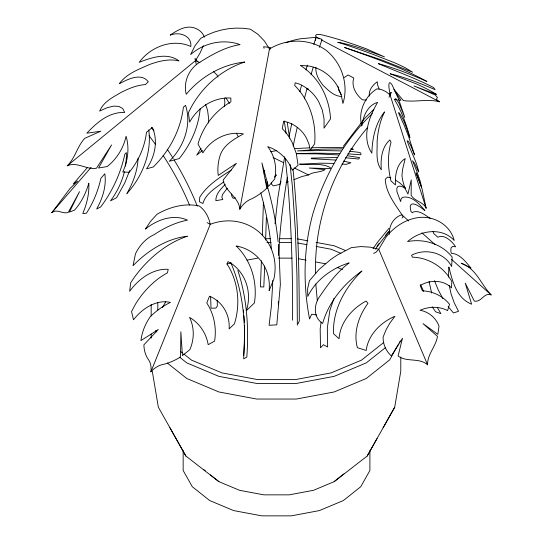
<?xml version="1.0" encoding="UTF-8"?>
<svg xmlns="http://www.w3.org/2000/svg" width="543" height="543" viewBox="0 0 543 543"><rect width="100%" height="100%" fill="white"/><g stroke="black" fill="none" stroke-linecap="round" stroke-linejoin="round"><path stroke-width="0.81" d="M427.606 364.821L378.729 249.278L370.136 247.14L360.898 246.583L351.402 247.615L337.325 255.02L330.802 259.425L319.074 269.437L309.415 280.779L307.623 288.666L307.745 296.43C315.85 279.876 331.807 268.242 349.169 262.873C337.271 271.826 328.277 283.785 320.044 295.996C313.732 304.216 312.951 317.322 322.637 323.438C328.746 301.86 343.8 283.779 361.93 271.018C345.158 287.281 332.513 309.775 333.511 333.694L339.097 338.737C340.108 322.291 352.081 308.614 366.077 301.039L367.964 303.34C358.76 315.856 353.154 332.248 357.389 347.669L366.172 350.479C368.229 334.651 380.779 322.386 394.917 316.264L389.969 322.936L385.998 329.947L383.08 337.176C382.971 344.262 386.046 351.145 391.299 355.889L402.472 338.296L398.08 356.011C406.883 362.541 419.4 357.342 427.606 364.821C427.158 354.287 436.015 346.509 437.454 336.348L423.004 323.628L437.855 334.352L439.015 326.119C436.015 317.974 428.651 311.641 420.031 310.277C428.698 306.496 439.117 306.014 447.581 310.616L449.523 304.297C443.04 296.071 432.839 291.197 422.413 290.858L420.16 285.53C429.73 279.747 443.298 279.523 451.477 287.892L451.83 281.566C444.086 267.299 428.685 257.518 412.395 257.178L411.567 255.224C425.244 247.988 444.31 252.285 451.627 266.511L452.156 257.022C441.785 243.807 423.825 238.357 407.596 241.587C420.16 230.218 441.893 226.994 454.199 240.447C450.425 225.311 434.841 216.094 419.725 217.417A63.87 51.592 -86.1 0 0 385.964 237.21L378.729 249.278L375.837 252.359L373.604 253.418M264.326 170.522L264.231 173.977M315.571 273.597C314.105 220.526 333.212 167.57 367.76 127.32M389.399 234.291C388.72 225.929 393.587 217.349 401.772 214.756L408.703 220.967M138.105 158.189C137.603 170.706 133.083 182.787 126.879 193.559C142.239 176.76 151.992 152.8 148.741 129.933M315.89 67.264C315.327 74.16 319.08 80.561 323.397 85.638C328.603 90.654 334.176 96.335 341.886 96.498M208.437 122.969L208.682 119.08L207.569 110.215L205.553 104.365M200.191 108.512C198.616 126.838 190.742 144.295 179.278 158.556L169.246 161.298C183.67 147.234 192.066 125.073 185.55 105.369L183.385 107.147C180.751 129.825 169.464 151.124 153.201 167.013L146.515 168.846C154.816 157.063 158.393 141.01 152.393 127.462L146.481 132.309C144.757 146.929 138.574 160.884 129.268 172.26L122.766 172.022C127.815 160.932 129.628 148.056 126.078 136.245C123.485 148.117 116.752 159.038 107.188 166.558L98.554 168.025L111.566 144.927L96.478 168.235C86.418 169.945 77.079 161.359 67.244 165.798C75.233 158.054 77.201 146.474 84.708 138.363L100.815 131.202L86.846 133.184C96.803 122.562 109.184 111.722 124.727 112.496L122.738 108.573L118.992 106.408L113.697 106.109L107.134 107.69L99.647 111.071C103.604 101.731 112.795 97.299 121.055 92.446C128.705 88.55 136.795 85.156 145.456 84.565L148.287 81.783C141.139 72.253 127.469 79.441 119.263 83.751C126.648 73.583 138.899 69.239 149.963 64.339C159.214 61.094 169.273 58.508 179.034 60.925C167.298 52.121 151.443 57.497 139.198 62.323C150.608 46.678 172.735 38.186 190.844 46.501C191.91 35.275 178.857 31.446 170.19 35.152C177.894 29.804 187.423 24.157 196.783 28.894C200.231 30.584 203.177 33.469 204.426 37.141M275.002 223.73L277.935 197.238L284.661 156.798M224.32 106.387L224.89 102.24L224.334 98.134M321.144 322.108L320.18 328.786L320.513 347.798L323.404 344.717L327.646 347.004L327.327 327.924L329.798 310.705L333.993 298.263M315.497 40.555L316.046 37.223L322.019 39.395A397.931 155.081 -70 0 0 319.413 47.363M383.127 427.762L394.7 407.209L400.782 371.263L400.782 356.955M125.582 166.124L126.573 155.59L126.281 152.59L124.842 154.253C120.702 173.258 112.408 191.374 100.713 206.924L96.688 208.987C102.593 198.378 106.618 186.005 104.819 173.76L100.889 178.301C98.195 190.674 93.281 202.553 86.459 213.216L82.774 213.535C86.792 203.992 89.425 193.641 88.801 183.222C85.998 193.064 81.328 202.478 74.52 210.175L69.429 212.089L79.516 191.659L68.221 212.428C62.608 214.458 56.94 208.295 51.829 212.693L70.054 188.475L77.717 181.097L73.196 184.009L87.145 167.875M239.816 209.231L269.471 48.985L264.373 40.963L257.911 34.263L250.357 29.159L243.115 28.27L235.818 28.114L228.535 28.704L221.327 30.035L214.247 32.091L207.365 34.854L200.727 38.309L194.937 45.877L190.627 54.558C203.883 42.849 223.309 38.533 240.067 44.614C225.345 46.936 212.333 54.463 199.899 62.173C188.991 68.622 183.066 81.891 186.235 94.299C200.808 76.712 221.951 64.42 244.812 62.031C219.963 70.095 199.342 89.235 188.401 112.829L189.643 122.087C197.679 107.392 213.82 97.014 230.823 98.039L230.904 101.84C214.967 110.908 202.946 126.376 198.005 144.024L202.858 152.916C211.173 139.334 227.436 130.836 243.366 133.897C234.264 139.062 223.567 144.845 220.146 155.413C218.055 161.875 217.41 168.703 218.232 175.443L236.415 163.294L223.146 180.038C225.25 191.842 238.9 197.068 239.816 209.231A23.044 22.215 -58.4 0 1 252.088 198.629A60.28 58.108 -58.4 0 0 266.81 188.183L261.916 162.9L268.439 186.466L274.731 178.959C277.154 167.835 274.772 155.685 267.747 146.644A42.795 41.254 -58.4 0 1 290.166 165.595L292.304 170.197L298.073 165.33L296.342 153.628L292.29 142.673A56.798 54.755 -58.4 0 0 282.258 128.637L283.629 121.245A35.309 34.033 -58.4 0 1 306.659 138.519L308.96 144.105L310.277 150.058L314.628 143.841C316.549 122.779 309.809 100.584 294.7 85.489L295.202 82.78L299.112 83.982A44.01 42.422 -58.4 0 1 318.653 101.609L322.243 109.91L324.056 118.883L324.035 128.148L330.558 118.822C329.852 106.564 326.085 94.55 319.42 84.226A68.947 66.463 -58.4 0 0 300.32 65.377L309.3 66.097A44.037 42.449 -58.4 0 1 337.468 86.215M289.195 135.614L291.808 123.397M299.865 91.74L301.562 85.251M124.483 171.656C121.775 182.183 117.05 192.161 110.521 200.849L116.562 197.754L124.741 182.943L129.716 170.583M305.94 69.966L307.419 65.174M313.827 44.411L316.046 37.223M390.288 94.842L391.123 92.507L389.331 94.258M150.893 371.833L210.25 224.32A47.933 33.408 -61.4 0 0 199.193 205.967A86.608 60.361 -61.4 0 0 157.11 214.166L150.764 221.11L145.361 229.092A58.033 40.447 -61.4 0 1 187.471 220.153A103.923 72.429 -61.4 0 0 154.375 234.542A31.243 21.774 -61.4 0 0 135.458 253.859L133.042 265.69A97.855 68.201 -61.4 0 1 187.45 236.225A99.851 69.592 -61.4 0 0 134.644 276.896L130.693 282.767L129.648 291.306A49.053 34.182 -61.4 0 1 168.208 269.342L167.434 272.837A69.938 48.741 -61.4 0 0 135.404 304.304L131.549 311.553L133.503 319.773A43.644 30.415 -61.4 0 1 170.407 302.431A69.898 48.714 -61.4 0 0 150.418 316.521A38.417 26.777 -61.4 0 0 140.936 340.604L158.298 329.492L143.888 344.853A34.528 24.062 -61.4 0 0 148.28 359.371A20.586 14.349 -61.4 0 1 150.893 371.833A22.012 20.607 -49.3 0 1 164.577 364.081A57.701 54.028 -49.3 0 0 180.547 356.934L180.86 331.8L182.421 355.604L189.84 349.651A39.239 36.741 -49.3 0 0 189.548 317.384A43.664 40.881 -49.3 0 1 208.186 344.669L214.6 341.133A57.701 54.028 -49.3 0 0 206.795 302.98L209.537 296.173A36.008 33.714 -49.3 0 1 229.126 328.902L234.461 323.798A75.552 70.746 -49.3 0 0 229.065 267.299L226.994 264.122L227.999 261.624L231.461 263.538A44.926 42.069 -49.3 0 1 246.427 310.61L254.416 302.953A70.393 65.913 -49.3 0 0 236.239 245.979A44.926 42.069 -49.3 0 1 269.145 290.668L273.937 278.763A51.646 48.361 -49.3 0 0 258.896 231.902A51.646 48.361 -49.3 0 0 210.25 224.32L207.114 222.623M281.05 181.477L279.855 184.389L273.312 185.889L271.439 184.111L271.337 182.767M388.998 97.272L391.123 92.507M309.856 318.307L311.682 314.227L316.44 314.96M203.367 45.707L200.068 52.99L195.405 60.721L67.244 165.798M297.992 323.798L299.295 321.001C299.234 270.265 298.127 219.447 292.996 168.941M162.377 307.698L165.696 301.799M398.616 343.95L389.616 359.934L366.274 378.485L334.149 391.965L296.383 399.044L256.669 399.044L218.904 391.965L186.778 378.485L167.325 363.029M399.438 342.49L400.252 341.038M169.925 427.762L185.842 456.011L218.897 481.648L239.524 490.295L263.776 494.849L289.276 494.849L313.528 490.295L334.155 481.648L367.211 456.011L377.046 438.527M367.211 456.011L394.7 407.209M201.086 148.239L196.688 155.196L202.505 150.431M373.082 248.558L377.426 242.375L388.971 228.304M343.251 146.4L364.862 118.157L373.815 109.414M293.933 179.665L302.091 176.468L308.472 174.961C313.311 171.602 320.092 172.708 325.189 169.633L309.266 168.025L330.375 168.649L330.388 167.638C321.286 162.438 309.625 165.35 299.573 164.169L320.153 163.165L333.965 163.402M51.829 212.693L91.129 167.332M274.358 177.188L276.421 174.907L275.063 175.844M227.354 188.163L222.603 194.38L221.849 197.367L222.82 199.478L215.876 200.679C215.557 193.973 221.069 188.842 225.257 184.267M372.288 113.589C343.787 140.895 324.062 176.448 312.795 214.091A359.527 275.796 23.8 0 0 309.544 318.992M383.623 342.572L361.516 360.131L331.094 372.898L295.331 379.605L257.721 379.605L221.958 372.898L191.536 360.131L183.731 353.934M385.727 347.425L366.274 362.88L334.149 376.36L296.383 383.446L256.669 383.446L218.904 376.36L186.778 362.88L179.645 357.213M334.155 481.648L343.929 473.876M223.804 181.776C216.053 187.824 205.743 193.444 202.919 203.503L199.403 201.765L199.763 197.197C207.29 185.183 219.677 177.351 231.467 169.979M344.174 77.568L348.104 75.009L353.785 77.988C351.029 86.303 356.113 94.767 362.48 99.851L366.457 100.068M269.471 48.985C286.908 38.254 310.026 38.295 326.621 50.682C341.798 63.219 348.911 84.525 342.945 103.462L341.092 94.502L337.468 86.222M286.134 182.523L288.231 181.783M270.767 151.755L276.794 150.52M236.096 246.583L237.759 246.271M226.947 263.898L231.108 263.117M246.909 260.158L257.721 258.129M235.384 197.862L233.069 198.263L231.739 196.098L231.657 193.994M319.311 38.852L316.304 37.277L300.191 38.811A59.255 29.689 3.9 0 0 285.971 42.7M294.557 148.606L309.238 147.845M296.519 153.635L314.37 153.174L339.959 153.479M311.682 147.764L333.293 147.404L343.257 147.73M296.505 153.73L317.173 153.859L338.404 154.918M265.12 238.689L270.19 238.689M279.482 238.689L291.313 238.689M266.918 242.524L271.093 242.524M279.448 242.524L291.15 242.524M278.613 258.129L291.985 258.129M341.018 150.9L322.08 150.547L297.408 150.9L321.904 149.142L342.185 148.877M337.427 157.49L311.227 158.128L311.39 158.692L336.029 160.076M350.873 149.128L353.283 149.223L350.975 148.796M345.491 157.769L358.808 159.038L359.588 157.606L347.601 155.787M347.866 153.839L360.79 154.755L361.041 153.852L360.525 152.848L358.78 152.345L349.298 151.171M342.015 163.959L346.074 164.38L350.907 162.771L343.678 161.122M398.643 100.027L400.951 100.292L394.985 91.462M394.795 99.457L397.103 99.851M297.204 238.839L307.874 240.841M316.087 242.382L334.149 245.769L345.626 250.588M297.822 242.992L306.971 244.71M316.121 246.427L331.094 249.237L340.984 253.384M298.657 258.753L306.143 260.158M316.121 262.031L325.271 263.742M306.91 88.781L308.526 89.106M316.304 37.277L315.544 35.519L316.712 34.535L319.766 34.372A94.896 12.374 22.4 0 1 358.563 46.012L366.145 48.741L384.471 56.866L361.285 48.449A63.857 8.321 22.4 0 0 337.753 42.252A112.584 14.675 22.4 0 1 377.602 56.133L393.784 62.438A32.526 4.242 22.4 0 1 405.098 67.685L412.592 72.205L382.041 60.09L344.601 47.492C372.491 57.51 401.012 67.06 426.941 81.484C411.153 74.472 395.005 68.113 378.301 63.619C396.689 71.567 415.755 78.301 433.619 87.552L435.126 89.683C420.526 83.371 405.641 77.486 390.132 73.78L416.501 83.927A39.843 5.192 22.4 0 1 436.409 94.401L413.983 85.957L435.208 94.964L437.454 97.55L436.47 98.969L437.006 99.851A21.639 2.824 22.4 0 0 439.538 101.799C427.68 98.616 415.415 102.383 403.401 100.57L393.824 89.269M390.906 177.839L387.634 177.045L385.258 179.305C385.93 193.525 395.867 205.234 403.239 216.745A177.819 106.408 -36.3 0 0 402.024 217.953M433.036 231.284L433.721 233.517L437.841 237.216C444.541 233.802 452.271 241.689 455.638 246.807L452.638 246.434L451.009 247.893L450.826 251.09L451.287 253.289C459.867 253.669 465.914 262.113 471.052 268.12L461.211 263.206C476.32 268.534 480.847 284.308 491.171 294.93C484.125 291.93 481.41 302.709 474.324 301.08L465.242 283.141L471.616 304.195C456.629 298.277 452.346 281.118 448.878 267.007L448.43 277.14M195.405 60.721L199.933 62.594M337.176 267.387L342.504 269.62M273.115 157.49L283.65 162.696M294.184 167.902L308.472 174.961M321.565 40.033L439.538 101.799M405.465 188.475L402.845 186.968L399.791 186.079L397.741 186.609L396.784 188.53L396.96 191.754L400.625 201.555L401.121 199.057L402.343 197.435C411.54 195.005 419.759 204.263 424.904 210.643L420.248 207.073L416.298 204.779L413.223 203.863L411.153 204.365L410.175 206.252L410.908 211.458L412.415 212.815L412.965 212.13C419.359 209.822 425.352 215.401 430.45 218.51M395.352 180.045L399.56 182.76L405.573 188.149M390.064 94.889L385.761 91.523L381.329 89.486L376.951 88.848C364.679 96.342 357.878 112.055 361.781 126.071C363.091 116.514 367.435 105.294 377.609 102.376C368.989 117.152 361.285 137.318 371.846 153.133C372.288 138.655 375.267 123.444 384.553 111.906C379.951 121.109 377.84 131.318 377.113 141.526C377.439 150.947 375.281 161.739 381.342 169.783C380.487 159.404 381.559 147.248 389.874 139.924L391.028 142.334C387.43 154.891 387.851 168.344 390.987 180.948L395.453 184.959C395.005 175.511 396.41 163.972 405.214 158.563L402.533 169.545L401.956 175.64A26.152 13.88 75.9 0 0 405.791 189.853L407.942 194.048L411.255 179.876L411.16 195.276C414.676 201.419 423.18 201.575 426.106 208.193L422.054 188.876L416.087 172.837L421.707 187.41L420.167 181.165L416.78 171.16L412.51 160.803L414.587 163.219L418.667 171.907C416.624 160.898 410.515 151.239 407.135 140.698L408.451 141.472L410.542 145.11L414.567 154.938L408.594 136.51L404.046 124.89L399.22 114.559L398.61 112.645L399.003 112.706C404.521 119.962 406.727 129.173 409.924 137.583C406.449 124.544 401.786 111.553 394.754 99.98L395.189 98.745L396.037 98.84L398.834 102.98L404.8 117.376L398.311 98.392L392.148 85.068A47.424 4.867 72.9 0 0 389.019 87.912L390.064 94.889L426.106 208.193M180.48 351.355L182.434 352.902M203.91 469.736L205.213 470.767M210.426 474.915L218.897 481.648M421.918 232.825L435.14 244.683M451.505 259.357L491.171 294.93M213.365 71.445L216.908 74.893L217.96 77.106M341.147 94.753L338.737 90.199L338.438 86.86M149.094 135.743L153.126 141.16A291.224 255.142 34.6 0 1 155.59 144.533M432.133 306.768L435.649 311.811L440.882 313.664L437.461 307.759M448.172 306.612L453.432 312.965L458.557 311.302L454.321 303.035L451.09 293.987L449.217 285.414M155.665 330.524L156.479 331.977M185.842 456.011L158.352 407.209L152.271 371.263M379.163 88.998L377.378 84.389L377.29 81.728C372.736 84.966 368.514 90.172 369.321 96.091M442.85 298.575L438.12 289.643L434.454 280.683M423.669 291.353L420.581 284.641M196.288 64.407L195.012 58.596A447.113 371.14 -10.6 0 1 197.856 61.766M264.074 48.313L263.613 46.725L270.319 47.519L270.495 49.155M237.854 270.434C247.031 298.283 248.911 327.938 246.821 357.036L243.692 358.848L244.574 335.126A251.056 149.474 -61.6 0 0 230.727 262.534M431.624 293.01L429.058 281.349M317.336 300.774L315.775 283.928M287.213 122.311L289.616 138.119M284.247 120.96L286.161 133.517M290.057 164.468L292.358 186.208L295.29 229.187L296.953 275.349L297.347 325.196M285.231 158.149L287.525 179.814A671.576 150.995 -82.3 0 1 292.582 320.207M278.729 244.391L280.351 284.512L276.801 324.836L269.084 325.298L271.29 307.012L272.627 284.817A439.341 364.692 -10.6 0 0 272.695 280.616M210.609 296.587L211.017 308.18L215.91 308.112L217.322 306.069A296.369 259.649 34.6 0 0 217.214 300.238M369.898 450.69L369.898 470.482L360.756 486.718L343.373 500.537L319.447 510.576L291.313 515.85L261.74 515.85L233.605 510.576L209.679 500.537L192.297 486.718L183.154 470.482L183.154 450.69M157.809 302.716L157.809 310.229M151.164 304.514L151.164 315.978M151.164 334.04L151.164 338.133M163.144 155.522A291.224 255.142 34.6 0 1 189.555 205.159M151.395 127.517A296.369 259.649 34.6 0 1 153.961 130.788M167.251 149.23A296.369 259.649 34.6 0 1 173.203 158.475M174.086 159.913A296.369 259.649 34.6 0 1 197.285 206.143M263.396 202.648A190.803 3.496 -88.5 0 1 262.344 235.051M261.414 260.755A190.803 3.496 -88.5 0 1 261.102 268.765L260.436 286.88L263.803 286.962A194.177 3.557 -88.5 0 0 264.658 266.009M267.441 181.885A194.177 3.557 -88.5 0 1 267.251 188.509M266.355 217.784A194.177 3.557 -88.5 0 1 265.608 239.992M260.742 192.874A439.341 364.692 -10.6 0 1 271.364 248.728M236.653 133.639A439.341 364.692 -10.6 0 1 238.228 136.646M265.364 179.774A447.113 371.14 -10.6 0 1 278.104 241.805M225.779 97.815A447.113 371.14 -10.6 0 1 229.458 103.414M278.437 304.786A397.931 155.081 -70 0 1 278.281 301.541M278.539 255.407A397.931 155.081 -70 0 1 287.301 177.269M293.172 146.04A397.931 155.081 -70 0 1 297.292 127.245M304.318 98.826A397.931 155.081 -70 0 1 307.168 88.251M311.064 74.54A397.931 155.081 -70 0 1 313.189 67.346M377.012 246.25A174.731 104.561 -36.3 0 1 379.007 243.569M385.537 235.309A174.731 104.561 -36.3 0 1 388.7 231.556M375.349 249.142A177.819 106.408 -36.3 0 1 389.881 230.924M243.454 310.026A255.488 152.115 -61.6 0 1 243.678 312.463M243.95 315.741A255.488 152.115 -61.6 0 1 244.343 322.393M244.472 325.759A255.488 152.115 -61.6 0 1 243.692 355.346"/></g></svg>
